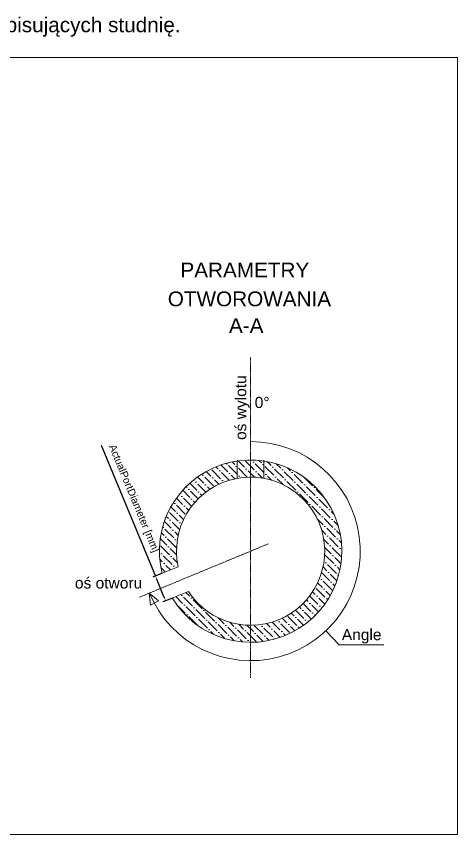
# Model space of a CAD drawing. Extents: x -36162 to -27468, y 13969 to 19902.
# Drawn here: x -30446 to -27468, y 13969 to 19494 of the extents above; entities that cross this region are included whole.
import ezdxf
from ezdxf.enums import TextEntityAlignment as Align

# ---------------------------------------------------------------- set-up
doc = ezdxf.new("R2010")
doc.units = 0
doc.header["$LTSCALE"] = 50
doc.header["$MEASUREMENT"] = 0
doc.linetypes.add('DASHDOT', pattern=[18.5, 12, -3, 0.5, -3])
doc.layers.get('0').update_dxf_attribs({"lineweight": 0})
doc.layers.get('DEFPOINTS').update_dxf_attribs({"lineweight": 0})
doc.layers.add('0_5', color=250, linetype='Continuous', lineweight=0)
doc.layers.add('BA_szr', color=7, linetype='Continuous', lineweight=5)
doc.styles.add('_TCW_TXTSTY_2', font='times.ttf', dxfattribs={"height": 1e-07})
doc.styles.add('_TCW_TXTSTY_3', font='arial.ttf', dxfattribs={"height": 50.000004})
doc.styles.add('_TCW_TXTSTY_5', font='times.ttf', dxfattribs={"height": 0.15})
doc.styles.add('_TCW_TXTSTY_6', font='arial.ttf', dxfattribs={"height": 100.000008})
doc.styles.get("Standard").update_dxf_attribs({"font": 'arial.ttf', "height": 50.000004})
doc.dimstyles.get("Standard").update_dxf_attribs({"dimtxt": 0.18, "dimasz": 0.18, "dimexe": 0.18, "dimexo": 0.0625, "dimgap": 0.09, "dimtad": 0, "dimtih": 1, "dimtoh": 1, "dimdec": 4, "dimzin": 0, "dimdsep": 46, "dimtxsty": 'Standard', "dimcen": 0.09, "dimadec": 0, "dimazin": 0, "dimtfac": 1, "dimtdec": 4, "dimtofl": 0, "dimtmove": 0, "dimatfit": 3, "dimfxl": 1, "dimtolj": 1, "dimtzin": 0, "dimarcsym": 0})

# ---------------------------------------------------------------- blocks, each defined once
blk = doc.blocks.new('*D42')
at = {"layer": '0_5', "color": 0, "linetype": 'ByBlock', "lineweight": -2, "transparency": 16777216}
for p, q in [((-29873.9, 16599.3), (-29507.4, 15714.5)), ((-29462.3, 15733.2), (-29525.9, 15706.9)), ((-29449.8, 15575.3), (-29495.9, 15686.8)), ((-29393.2, 15566.3), (-29456.8, 15540))]:
    blk.add_line(p, q, dxfattribs=at)
at = {"layer": '0_5', "color": 0, "transparency": 16777216}
for points in [[(-29491.3, 15688.7), (-29500.6, 15684.9), (-29507.4, 15714.5)], [(-29445.1, 15577.2), (-29454.4, 15573.4), (-29438.3, 15547.6)]]:
    blk.add_solid(points, dxfattribs=at)
at = {"layer": 'DEFPOINTS', "color": 0, "transparency": 16777216}
for p in [(-29416.1, 15752.3), (-29507.4, 15714.5), (-29347, 15585.4)]:
    blk.add_point(p, dxfattribs=at)
at = {"layer": '0_5', "color": 0, "transparency": 16777216, "insert": (-29656.8, 16236.9), "char_height": 50, "attachment_point": 5, "rotation": 292.5}
blk.add_mtext('\\A1;ActualPortDiameter [mm]', dxfattribs=at)

msp = doc.modelspace()

# ---------------------------------------------------------------- hatches: boundary and pattern name
h = msp.add_hatch()
h.set_pattern_fill('ANSI36', scale=270, angle=90)
h.paths.add_polyline_path([(-28955.6, 16374.5), (-28955.6, 16491.5, 0.44325), (-29462.3, 15733.2), (-29354.2, 15778, -0.422849)])
h = msp.add_hatch()
h.set_pattern_fill('ANSI36', scale=270, angle=90)
h.paths.add_polyline_path([(-28775, 16491.5), (-28775, 16374.5, -0.913062), (-28865.3, 15382.7), (-28865.3, 15267.3, 0.928937)])
h.paths.add_polyline_path([(-29285.1, 15611.1), (-29393.2, 15566.3, 0.263561), (-28865.3, 15267.3), (-28865.3, 15382.7, -0.254395)])
h = msp.add_hatch()
h.set_pattern_fill('ANSI36', scale=270, angle=90)
h.paths.add_polyline_path([(-28865.3, 16498.2, 0.03684), (-28955.6, 16491.5), (-28955.6, 16374.5, -0.045444), (-28865.3, 16382.7)])
h.paths.add_polyline_path([(-28775, 16491.5, 0.03684), (-28865.3, 16498.2), (-28865.3, 16382.7, -0.045444), (-28775, 16374.5)])

# ---------------------------------------------------------------- linework, layer by layer
at = {"color": 7, "linetype": 'DASHDOT', "ltscale": 0.01}
for p, q in [((-28865.3, 17189.6), (-28865.3, 15026.7)), ((-29614.7, 15572.3), (-28743.6, 15933.1))]:
    msp.add_line(p, q, dxfattribs=at)
at = {"color": 7}
for p, q in [((-28955.6, 16496.1), (-28955.6, 16374.5)), ((-28775, 16496.1), (-28775, 16374.5)), ((-29466.6, 15731.4), (-29354.2, 15778)), ((-29397.4, 15564.5), (-29285.1, 15611.1)), ((-28266.7, 15250.1), (-28357, 15345.6)), ((-27966, 15250.1), (-28266.7, 15250.1))]:
    msp.add_line(p, q, dxfattribs=at)
at = {"color": 7, "linetype": 'Continuous', "lineweight": 0}
for q in [(-29540.9, 15518.9), (-29486.1, 15548.1)]:
    msp.add_line((-29548.6, 15599.7), q, dxfattribs=at)
at = {"color": 7, "linetype": 'Continuous', "lineweight": 0, "flags": 128}
msp.add_lwpolyline([(-36162.3, 19215.1), (-27468.5, 19215.1), (-27468.5, 13968.7), (-36162.3, 13968.7)], close=True, dxfattribs=at)
at = {"color": 7}
msp.add_lwpolyline([(-29540.9, 15518.9), (-29486.1, 15548.1)], dxfattribs=at)
msp.add_arc((-28865.3, 15883.1), 739.7, 202.5254, 90, dxfattribs=at)
at = {"layer": 'BA_szr', "linetype": 'Continuous', "lineweight": 0}
for radius, start, end in [(615.5, 210.8772, 194.1228), (500, 212.9079, 192.0921)]:
    msp.add_arc((-28865.3, 15882.7), radius, start, end, dxfattribs=at)

# ---------------------------------------------------------------- texts
at = {"color": 7, "linetype": 'Continuous'}
for s, height, style, p in [('klk', 0.0000001, '_TCW_TXTSTY_2', (-30145.1, 17652.9)), ('lkkllkkl', 0.15, '_TCW_TXTSTY_5', (-30364.5, 17295.8))]:
    msp.add_text(s, height=height, dxfattribs=dict(at, style=style)).set_placement(p, align=Align.TOP_LEFT)
at = {"layer": '0_5', "color": 7, "linetype": 'Continuous'}
for s, height, style, p in [('Na rysunku przedstawiono interpretację wartości zdefiniowanych w zestawie parametrów opisujących studnię. ', 100, '_TCW_TXTSTY_6', (-36131.1, 19486.6)), ('PARAMETRY ', 100, '_TCW_TXTSTY_6', (-29338.8, 17831)), ('OTWOROWANIA', 100, '_TCW_TXTSTY_6', (-29424.1, 17636.1)), ('A-A', 100, '_TCW_TXTSTY_6', (-29011.4, 17455.7)), ('0%%D', 75, '_TCW_TXTSTY_3', (-28837.6, 16924.2)), ('oś otworu', 75, '_TCW_TXTSTY_3', (-30050.7, 15705.7)), ('Angle', 75, '_TCW_TXTSTY_3', (-28249.8, 15356.8))]:
    msp.add_text(s, height=height, dxfattribs=dict(at, style=style)).set_placement(p, align=Align.TOP_LEFT)
at = {"layer": '0_5', "color": 7, "linetype": 'Continuous', "style": '_TCW_TXTSTY_3'}
msp.add_text('oś wylotu', height=75, rotation=90, dxfattribs=at).set_placement((-28969.7, 16633.5), align=Align.TOP_LEFT)

# ---------------------------------------------------------------- dimensions: what is measured, and where the dimension line sits
at = {"layer": '0_5', "color": 7}
dim = msp.add_linear_dim(base=(-29507.4, 15714.5), p1=(-29347, 15585.4), p2=(-29416.1, 15752.3), angle=112.5, text='ActualPortDiameter [mm]', dimstyle='Standard', override={"dimtxt": 50.000004, "dimasz": 30, "dimexe": 20, "dimexo": 50, "dimgap": 30, "dimtad": 1, "dimtih": 0, "dimtoh": 0, "dimdec": 0, "dimrnd": 1e-07, "dimzin": 12, "dimcen": 2.5, "dimtfac": 30, "dimtix": 1, "dimtofl": 1, "dimtmove": 1}, dxfattribs=at)
dim.commit()
dim.dimension.update_dxf_attribs({"geometry": '*D42', "text_midpoint": (-29695.5, 16220.9), "dimtype": 161})

doc.saveas('drawing.dxf')
